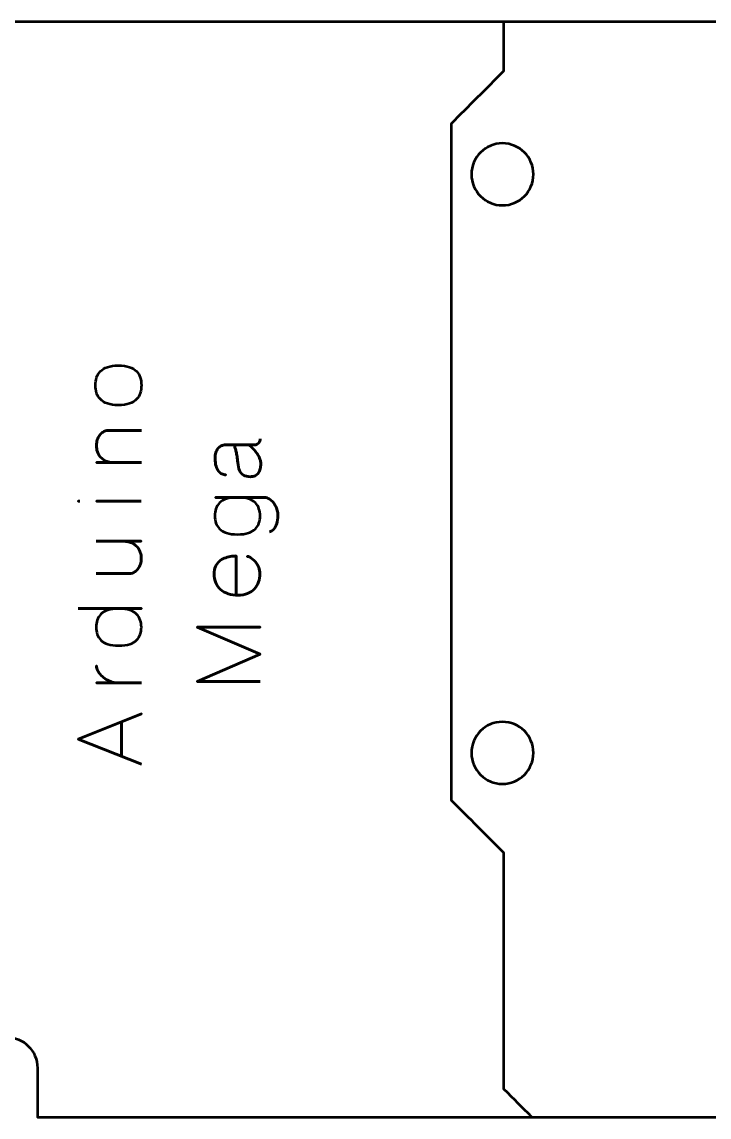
# Model space of a CAD drawing. Header units: centimetres. Extents: x -17.2 to -3.8, y -20.5 to -9.2.
# Drawn here: x -13.83 to -10.5, y -20.5 to -15.2 of the extents above; entities that cross this region are included whole.
import ezdxf

# ---------------------------------------------------------------- set-up
doc = ezdxf.new("R2010")
doc.units = ezdxf.units.CM
doc.header["$MEASUREMENT"] = 0
doc.layers.add('Layer 1', color=7, linetype='Continuous')

msp = doc.modelspace()

# ---------------------------------------------------------------- linework, layer by layer
at = {"layer": 'Layer 1', "lineweight": 53}
for points, knots in [([(-4.35005, -20.50003), (-4.35005, -20.50003), (-6.25, -20.50003), (-6.25, -20.50003), (-6.25, -20.50003), (-6.25, -20.50003), (-6.25, -20.26251), (-6.25, -20.26251), (-6.25, -20.26251), (-6.25, -20.17968), (-6.31717, -20.11251), (-6.4, -20.11251), (-6.4, -20.11251), (-6.48283, -20.11251), (-6.55, -20.17968), (-6.55, -20.26251), (-6.55, -20.26251), (-6.55, -20.26251), (-6.55, -20.50003), (-6.55, -20.50003), (-6.55, -20.50003), (-6.55, -20.50003), (-13.75, -20.50003), (-13.75, -20.50003), (-13.75, -20.50003), (-13.75, -20.50003), (-13.75, -20.26251), (-13.75, -20.26251), (-13.75, -20.26251), (-13.75, -20.17968), (-13.81717, -20.11251), (-13.9, -20.11251), (-13.9, -20.11251), (-13.98283, -20.11251), (-14.05, -20.17968), (-14.05, -20.26251), (-14.05, -20.26251), (-14.05, -20.26251), (-14.05, -20.50003), (-14.05, -20.50003), (-14.05, -20.50003), (-14.05, -20.50003), (-16.64995, -20.50003), (-16.64995, -20.50003), (-16.64995, -20.50003), (-16.92695, -20.50003), (-17.15005, -20.27694), (-17.15005, -19.99994), (-17.15005, -19.99994), (-17.15005, -19.99994), (-17.15005, -15.70008), (-17.15005, -15.70008), (-17.15005, -15.70008), (-17.15005, -15.42294), (-16.92695, -15.19998), (-16.64995, -15.19998), (-16.64995, -15.19998), (-16.64995, -15.19998), (-14.7385, -15.19998), (-14.7385, -15.19998), (-14.7385, -15.19998), (-14.7385, -15.19998), (-14.7385, -15.43301), (-14.7385, -15.43301), (-14.7385, -15.43301), (-14.7385, -15.51584), (-14.67133, -15.58301), (-14.5885, -15.58301), (-14.5885, -15.58301), (-14.50567, -15.58301), (-14.4385, -15.51584), (-14.4385, -15.43301), (-14.4385, -15.43301), (-14.4385, -15.43301), (-14.4385, -15.19998), (-14.4385, -15.19998), (-14.4385, -15.19998), (-14.4385, -15.19998), (-6.4385, -15.19998), (-6.4385, -15.19998), (-6.4385, -15.19998), (-6.4385, -15.19998), (-6.4385, -15.43301), (-6.4385, -15.43301), (-6.4385, -15.43301), (-6.4385, -15.51584), (-6.37133, -15.58301), (-6.2885, -15.58301), (-6.2885, -15.58301), (-6.20567, -15.58301), (-6.1385, -15.51584), (-6.1385, -15.43301), (-6.1385, -15.43301), (-6.1385, -15.43301), (-6.1385, -15.19998), (-6.1385, -15.19998), (-6.1385, -15.19998), (-6.1385, -15.19998), (-4.35005, -15.19998), (-4.35005, -15.19998), (-4.35005, -15.19998), (-4.07305, -15.19998), (-3.84995, -15.42294), (-3.84995, -15.70008), (-3.84995, -15.70008), (-3.84995, -15.70008), (-3.84995, -19.99994), (-3.84995, -19.99994), (-3.84995, -19.99994), (-3.84995, -20.27694), (-4.07305, -20.50003), (-4.35005, -20.50003)], [0, 0, 0, 0, 0.0357143, 0.0357143, 0.0357143, 0.0357143, 0.0714286, 0.0714286, 0.0714286, 0.0714286, 0.1071429, 0.1071429, 0.1071429, 0.1071429, 0.1428571, 0.1428571, 0.1428571, 0.1428571, 0.1785714, 0.1785714, 0.1785714, 0.1785714, 0.2142857, 0.2142857, 0.2142857, 0.2142857, 0.25, 0.25, 0.25, 0.25, 0.2857143, 0.2857143, 0.2857143, 0.2857143, 0.3214286, 0.3214286, 0.3214286, 0.3214286, 0.3571429, 0.3571429, 0.3571429, 0.3571429, 0.3928571, 0.3928571, 0.3928571, 0.3928571, 0.4285714, 0.4285714, 0.4285714, 0.4285714, 0.4642857, 0.4642857, 0.4642857, 0.4642857, 0.5, 0.5, 0.5, 0.5, 0.5357143, 0.5357143, 0.5357143, 0.5357143, 0.5714286, 0.5714286, 0.5714286, 0.5714286, 0.6071429, 0.6071429, 0.6071429, 0.6071429, 0.6428571, 0.6428571, 0.6428571, 0.6428571, 0.6785714, 0.6785714, 0.6785714, 0.6785714, 0.7142857, 0.7142857, 0.7142857, 0.7142857, 0.75, 0.75, 0.75, 0.75, 0.7857143, 0.7857143, 0.7857143, 0.7857143, 0.8214286, 0.8214286, 0.8214286, 0.8214286, 0.8571429, 0.8571429, 0.8571429, 0.8571429, 0.8928571, 0.8928571, 0.8928571, 0.8928571, 0.9285714, 0.9285714, 0.9285714, 0.9285714, 0.9642857, 0.9642857, 0.9642857, 0.9642857, 1, 1, 1, 1]), ([(-11.65, -15.93751), (-11.65, -15.85468), (-11.58283, -15.78751), (-11.5, -15.78751), (-11.5, -15.78751), (-11.41717, -15.78751), (-11.35, -15.85468), (-11.35, -15.93751), (-11.35, -15.93751), (-11.35, -16.02034), (-11.41717, -16.08751), (-11.5, -16.08751), (-11.5, -16.08751), (-11.58283, -16.08751), (-11.65, -16.02034), (-11.65, -15.93751)], [0, 0, 0, 0, 0.25, 0.25, 0.25, 0.25, 0.5, 0.5, 0.5, 0.5, 0.75, 0.75, 0.75, 0.75, 1, 1, 1, 1]), ([(-11.65, -18.73751), (-11.65, -18.65468), (-11.58283, -18.58751), (-11.5, -18.58751), (-11.5, -18.58751), (-11.41717, -18.58751), (-11.35, -18.65468), (-11.35, -18.73751), (-11.35, -18.73751), (-11.35, -18.82034), (-11.41717, -18.88751), (-11.5, -18.88751), (-11.5, -18.88751), (-11.58283, -18.88751), (-11.65, -18.82034), (-11.65, -18.73751)], [0, 0, 0, 0, 0.25, 0.25, 0.25, 0.25, 0.5, 0.5, 0.5, 0.5, 0.75, 0.75, 0.75, 0.75, 1, 1, 1, 1])]:
    msp.add_open_spline(points, degree=3, knots=knots, dxfattribs=at)
at = {"layer": 'Layer 1', "color": 5, "lineweight": 53}
for points, knots in [([(-11.35708, -20.50003), (-11.40788, -20.44923), (-11.4417, -20.41541), (-11.4925, -20.36461), (-11.4925, -20.36461), (-11.4925, -19.98361), (-11.4925, -19.60261), (-11.4925, -19.22161), (-11.4925, -19.22161), (-11.57632, -19.13779), (-11.66014, -19.05397), (-11.7465, -18.96761), (-11.7465, -18.96761), (-11.7465, -17.87541), (-11.7465, -16.78321), (-11.7465, -15.69101), (-11.7465, -15.69101), (-11.66268, -15.60719), (-11.57886, -15.52337), (-11.4925, -15.43701), (-11.4925, -15.43701), (-11.4925, -15.35319), (-11.4925, -15.28634), (-11.4925, -15.19998)], [0, 0, 0, 0, 0.1666667, 0.1666667, 0.1666667, 0.1666667, 0.3333333, 0.3333333, 0.3333333, 0.3333333, 0.5, 0.5, 0.5, 0.5, 0.6666667, 0.6666667, 0.6666667, 0.6666667, 0.8333333, 0.8333333, 0.8333333, 0.8333333, 1, 1, 1, 1]), ([(-13.24714, -16.95869), (-13.24707, -16.94536), (-13.24876, -16.93294), (-13.25236, -16.92137), (-13.25236, -16.92137), (-13.25596, -16.9098), (-13.26196, -16.89957), (-13.27035, -16.89082), (-13.27035, -16.89082), (-13.27875, -16.882), (-13.29011, -16.87516), (-13.3045, -16.87015), (-13.3045, -16.87015), (-13.31882, -16.86521), (-13.33667, -16.86267), (-13.35805, -16.8626), (-13.35805, -16.8626), (-13.37936, -16.86267), (-13.39714, -16.86521), (-13.41139, -16.87015), (-13.41139, -16.87015), (-13.42564, -16.87516), (-13.437, -16.882), (-13.44533, -16.89082), (-13.44533, -16.89082), (-13.45373, -16.89957), (-13.45972, -16.9098), (-13.46332, -16.92137), (-13.46332, -16.92137), (-13.46692, -16.93294), (-13.46861, -16.94536), (-13.46854, -16.95869), (-13.46854, -16.95869), (-13.46861, -16.97189), (-13.46692, -16.98431), (-13.46332, -16.99588), (-13.46332, -16.99588), (-13.45972, -17.00745), (-13.45373, -17.01761), (-13.44533, -17.02643), (-13.44533, -17.02643), (-13.437, -17.03525), (-13.42564, -17.04216), (-13.41139, -17.04717), (-13.41139, -17.04717), (-13.39714, -17.05218), (-13.37936, -17.05472), (-13.35805, -17.05479), (-13.35805, -17.05479), (-13.33667, -17.05472), (-13.31882, -17.05218), (-13.3045, -17.04717), (-13.3045, -17.04717), (-13.29011, -17.04216), (-13.27875, -17.03525), (-13.27035, -17.02643), (-13.27035, -17.02643), (-13.26196, -17.01761), (-13.25596, -17.00745), (-13.25236, -16.99588), (-13.25236, -16.99588), (-13.24876, -16.98431), (-13.24707, -16.97189), (-13.24714, -16.95869)], [0, 0, 0, 0, 0.0625, 0.0625, 0.0625, 0.0625, 0.125, 0.125, 0.125, 0.125, 0.1875, 0.1875, 0.1875, 0.1875, 0.25, 0.25, 0.25, 0.25, 0.3125, 0.3125, 0.3125, 0.3125, 0.375, 0.375, 0.375, 0.375, 0.4375, 0.4375, 0.4375, 0.4375, 0.5, 0.5, 0.5, 0.5, 0.5625, 0.5625, 0.5625, 0.5625, 0.625, 0.625, 0.625, 0.625, 0.6875, 0.6875, 0.6875, 0.6875, 0.75, 0.75, 0.75, 0.75, 0.8125, 0.8125, 0.8125, 0.8125, 0.875, 0.875, 0.875, 0.875, 0.9375, 0.9375, 0.9375, 0.9375, 1, 1, 1, 1]), ([(-13.24714, -16.95869), (-13.24707, -16.94536), (-13.24876, -16.93294), (-13.25236, -16.92137), (-13.25236, -16.92137), (-13.25596, -16.9098), (-13.26196, -16.89957), (-13.27035, -16.89082), (-13.27035, -16.89082), (-13.27875, -16.882), (-13.29011, -16.87516), (-13.3045, -16.87015), (-13.3045, -16.87015), (-13.31882, -16.86521), (-13.33667, -16.86267), (-13.35805, -16.8626), (-13.35805, -16.8626), (-13.37936, -16.86267), (-13.39714, -16.86521), (-13.41139, -16.87015), (-13.41139, -16.87015), (-13.42564, -16.87516), (-13.437, -16.882), (-13.44533, -16.89082), (-13.44533, -16.89082), (-13.45373, -16.89957), (-13.45972, -16.9098), (-13.46332, -16.92137), (-13.46332, -16.92137), (-13.46692, -16.93294), (-13.46861, -16.94536), (-13.46854, -16.95869), (-13.46854, -16.95869), (-13.46861, -16.97189), (-13.46692, -16.98431), (-13.46332, -16.99588), (-13.46332, -16.99588), (-13.45972, -17.00745), (-13.45373, -17.01761), (-13.44533, -17.02643), (-13.44533, -17.02643), (-13.437, -17.03525), (-13.42564, -17.04216), (-13.41139, -17.04717), (-13.41139, -17.04717), (-13.39714, -17.05218), (-13.37936, -17.05472), (-13.35805, -17.05479), (-13.35805, -17.05479), (-13.33667, -17.05472), (-13.31882, -17.05218), (-13.3045, -17.04717), (-13.3045, -17.04717), (-13.29011, -17.04216), (-13.27875, -17.03525), (-13.27035, -17.02643), (-13.27035, -17.02643), (-13.26196, -17.01761), (-13.25596, -17.00745), (-13.25236, -16.99588), (-13.25236, -16.99588), (-13.24876, -16.98431), (-13.24707, -16.97189), (-13.24714, -16.95869)], [0, 0, 0, 0, 0.0625, 0.0625, 0.0625, 0.0625, 0.125, 0.125, 0.125, 0.125, 0.1875, 0.1875, 0.1875, 0.1875, 0.25, 0.25, 0.25, 0.25, 0.3125, 0.3125, 0.3125, 0.3125, 0.375, 0.375, 0.375, 0.375, 0.4375, 0.4375, 0.4375, 0.4375, 0.5, 0.5, 0.5, 0.5, 0.5625, 0.5625, 0.5625, 0.5625, 0.625, 0.625, 0.625, 0.625, 0.6875, 0.6875, 0.6875, 0.6875, 0.75, 0.75, 0.75, 0.75, 0.8125, 0.8125, 0.8125, 0.8125, 0.875, 0.875, 0.875, 0.875, 0.9375, 0.9375, 0.9375, 0.9375, 1, 1, 1, 1]), ([(-13.24714, -17.17714), (-13.24721, -17.17714), (-13.24926, -17.17714), (-13.25328, -17.17714), (-13.25328, -17.17714), (-13.25723, -17.17714), (-13.26266, -17.17714), (-13.26951, -17.17714), (-13.26951, -17.17714), (-13.27642, -17.17714), (-13.28418, -17.17714), (-13.29293, -17.17714), (-13.29293, -17.17714), (-13.30161, -17.17714), (-13.31071, -17.17714), (-13.32023, -17.17714), (-13.32023, -17.17714), (-13.32983, -17.17714), (-13.33921, -17.17714), (-13.34853, -17.17714), (-13.34853, -17.17714), (-13.35784, -17.17714), (-13.36659, -17.17714), (-13.37463, -17.17714), (-13.37463, -17.17714), (-13.38275, -17.17714), (-13.38966, -17.17714), (-13.39552, -17.17714), (-13.39552, -17.17714), (-13.4013, -17.17714), (-13.40547, -17.17714), (-13.40801, -17.17714), (-13.40801, -17.17714), (-13.41196, -17.17714), (-13.4164, -17.17791), (-13.42127, -17.1796), (-13.42127, -17.1796), (-13.42621, -17.18123), (-13.43115, -17.18384), (-13.43609, -17.18744), (-13.43609, -17.18744), (-13.4411, -17.19103), (-13.44568, -17.19562), (-13.44992, -17.20134), (-13.44992, -17.20134), (-13.45415, -17.20712), (-13.45754, -17.21404), (-13.46015, -17.22208), (-13.46015, -17.22208), (-13.46276, -17.23019), (-13.46417, -17.23965), (-13.46431, -17.25037), (-13.46431, -17.25037), (-13.46431, -17.26124), (-13.46283, -17.27104), (-13.45986, -17.27979), (-13.45986, -17.27979), (-13.45683, -17.28854), (-13.45267, -17.29623), (-13.44738, -17.30286), (-13.44738, -17.30286), (-13.44208, -17.3095), (-13.43602, -17.315), (-13.4291, -17.31944), (-13.4291, -17.31944), (-13.42226, -17.32396), (-13.41499, -17.32728), (-13.40723, -17.32953), (-13.40723, -17.32953), (-13.39954, -17.33179), (-13.39171, -17.33292), (-13.38388, -17.33292), (-13.38388, -17.33292), (-13.39171, -17.33292), (-13.39954, -17.33179), (-13.40723, -17.32953), (-13.40723, -17.32953), (-13.41499, -17.32728), (-13.42226, -17.32396), (-13.4291, -17.31944), (-13.4291, -17.31944), (-13.43602, -17.315), (-13.44208, -17.3095), (-13.44738, -17.30286), (-13.44738, -17.30286), (-13.45267, -17.29623), (-13.45683, -17.28854), (-13.45986, -17.27979), (-13.45986, -17.27979), (-13.46283, -17.27104), (-13.46431, -17.26124), (-13.46431, -17.25037), (-13.46431, -17.25037), (-13.46417, -17.23965), (-13.46276, -17.23019), (-13.46015, -17.22208), (-13.46015, -17.22208), (-13.45754, -17.21404), (-13.45415, -17.20712), (-13.44992, -17.20134), (-13.44992, -17.20134), (-13.44568, -17.19562), (-13.4411, -17.19103), (-13.43609, -17.18744), (-13.43609, -17.18744), (-13.43115, -17.18384), (-13.42621, -17.18123), (-13.42127, -17.1796), (-13.42127, -17.1796), (-13.4164, -17.17791), (-13.41196, -17.17714), (-13.40801, -17.17714), (-13.40801, -17.17714), (-13.40547, -17.17714), (-13.4013, -17.17714), (-13.39552, -17.17714), (-13.39552, -17.17714), (-13.38966, -17.17714), (-13.38275, -17.17714), (-13.37463, -17.17714), (-13.37463, -17.17714), (-13.36659, -17.17714), (-13.35784, -17.17714), (-13.34853, -17.17714), (-13.34853, -17.17714), (-13.33921, -17.17714), (-13.32983, -17.17714), (-13.32023, -17.17714), (-13.32023, -17.17714), (-13.31071, -17.17714), (-13.30161, -17.17714), (-13.29293, -17.17714), (-13.29293, -17.17714), (-13.28418, -17.17714), (-13.27642, -17.17714), (-13.26951, -17.17714), (-13.26951, -17.17714), (-13.26266, -17.17714), (-13.25723, -17.17714), (-13.25328, -17.17714), (-13.25328, -17.17714), (-13.24926, -17.17714), (-13.24721, -17.17714), (-13.24714, -17.17714)], [0, 0, 0, 0, 0.0277778, 0.0277778, 0.0277778, 0.0277778, 0.0555556, 0.0555556, 0.0555556, 0.0555556, 0.0833333, 0.0833333, 0.0833333, 0.0833333, 0.1111111, 0.1111111, 0.1111111, 0.1111111, 0.1388889, 0.1388889, 0.1388889, 0.1388889, 0.1666667, 0.1666667, 0.1666667, 0.1666667, 0.1944444, 0.1944444, 0.1944444, 0.1944444, 0.2222222, 0.2222222, 0.2222222, 0.2222222, 0.25, 0.25, 0.25, 0.25, 0.2777778, 0.2777778, 0.2777778, 0.2777778, 0.3055556, 0.3055556, 0.3055556, 0.3055556, 0.3333333, 0.3333333, 0.3333333, 0.3333333, 0.3611111, 0.3611111, 0.3611111, 0.3611111, 0.3888889, 0.3888889, 0.3888889, 0.3888889, 0.4166667, 0.4166667, 0.4166667, 0.4166667, 0.4444444, 0.4444444, 0.4444444, 0.4444444, 0.4722222, 0.4722222, 0.4722222, 0.4722222, 0.5, 0.5, 0.5, 0.5, 0.5277778, 0.5277778, 0.5277778, 0.5277778, 0.5555556, 0.5555556, 0.5555556, 0.5555556, 0.5833333, 0.5833333, 0.5833333, 0.5833333, 0.6111111, 0.6111111, 0.6111111, 0.6111111, 0.6388889, 0.6388889, 0.6388889, 0.6388889, 0.6666667, 0.6666667, 0.6666667, 0.6666667, 0.6944444, 0.6944444, 0.6944444, 0.6944444, 0.7222222, 0.7222222, 0.7222222, 0.7222222, 0.75, 0.75, 0.75, 0.75, 0.7777778, 0.7777778, 0.7777778, 0.7777778, 0.8055556, 0.8055556, 0.8055556, 0.8055556, 0.8333333, 0.8333333, 0.8333333, 0.8333333, 0.8611111, 0.8611111, 0.8611111, 0.8611111, 0.8888889, 0.8888889, 0.8888889, 0.8888889, 0.9166667, 0.9166667, 0.9166667, 0.9166667, 0.9444444, 0.9444444, 0.9444444, 0.9444444, 0.9722222, 0.9722222, 0.9722222, 0.9722222, 1, 1, 1, 1]), ([(-12.67183, -17.21693), (-12.67183, -17.217), (-12.67197, -17.21806), (-12.67225, -17.22004), (-12.67225, -17.22004), (-12.67254, -17.22208), (-12.67324, -17.22455), (-12.67423, -17.22752), (-12.67423, -17.22752), (-12.67522, -17.23048), (-12.6767, -17.23344), (-12.67867, -17.2364), (-12.67867, -17.2364), (-12.68072, -17.23937), (-12.6834, -17.24184), (-12.68672, -17.24388), (-12.68672, -17.24388), (-12.6901, -17.24586), (-12.69427, -17.24692), (-12.69935, -17.24699), (-12.69935, -17.24699), (-12.69935, -17.24699), (-12.83862, -17.24699), (-12.83862, -17.24699), (-12.83862, -17.24699), (-12.84222, -17.24692), (-12.84631, -17.24741), (-12.85083, -17.2484), (-12.85083, -17.2484), (-12.85534, -17.24932), (-12.85986, -17.25115), (-12.86452, -17.25376), (-12.86452, -17.25376), (-12.8691, -17.25637), (-12.87334, -17.26018), (-12.87722, -17.26512), (-12.87722, -17.26512), (-12.8811, -17.26999), (-12.8842, -17.27641), (-12.8866, -17.28424), (-12.8866, -17.28424), (-12.889, -17.29207), (-12.8902, -17.30167), (-12.89027, -17.31303), (-12.89027, -17.31303), (-12.8902, -17.32728), (-12.88872, -17.33942), (-12.88582, -17.34936), (-12.88582, -17.34936), (-12.88293, -17.35938), (-12.87898, -17.36743), (-12.87404, -17.37363), (-12.87404, -17.37363), (-12.86903, -17.37977), (-12.86346, -17.38429), (-12.85725, -17.38711), (-12.85725, -17.38711), (-12.85097, -17.39), (-12.84448, -17.39141), (-12.83778, -17.39134), (-12.83778, -17.39134), (-12.84448, -17.39141), (-12.85097, -17.39), (-12.85725, -17.38711), (-12.85725, -17.38711), (-12.86346, -17.38429), (-12.86903, -17.37977), (-12.87404, -17.37363), (-12.87404, -17.37363), (-12.87898, -17.36743), (-12.88293, -17.35938), (-12.88582, -17.34936), (-12.88582, -17.34936), (-12.88872, -17.33942), (-12.8902, -17.32728), (-12.89027, -17.31303), (-12.89027, -17.31303), (-12.8902, -17.30167), (-12.889, -17.29207), (-12.8866, -17.28424), (-12.8866, -17.28424), (-12.8842, -17.27641), (-12.8811, -17.26999), (-12.87722, -17.26512), (-12.87722, -17.26512), (-12.87334, -17.26018), (-12.8691, -17.25637), (-12.86452, -17.25376), (-12.86452, -17.25376), (-12.85986, -17.25115), (-12.85534, -17.24932), (-12.85083, -17.2484), (-12.85083, -17.2484), (-12.84631, -17.24741), (-12.84222, -17.24692), (-12.83862, -17.24699), (-12.83862, -17.24699), (-12.83862, -17.24699), (-12.69935, -17.24699), (-12.69935, -17.24699), (-12.69935, -17.24699), (-12.69427, -17.24692), (-12.6901, -17.24586), (-12.68672, -17.24388), (-12.68672, -17.24388), (-12.6834, -17.24184), (-12.68072, -17.23937), (-12.67867, -17.2364), (-12.67867, -17.2364), (-12.6767, -17.23344), (-12.67522, -17.23048), (-12.67423, -17.22752), (-12.67423, -17.22752), (-12.67324, -17.22455), (-12.67254, -17.22208), (-12.67225, -17.22004), (-12.67225, -17.22004), (-12.67197, -17.21806), (-12.67183, -17.217), (-12.67183, -17.21693)], [0, 0, 0, 0, 0.0333333, 0.0333333, 0.0333333, 0.0333333, 0.0666667, 0.0666667, 0.0666667, 0.0666667, 0.1, 0.1, 0.1, 0.1, 0.1333333, 0.1333333, 0.1333333, 0.1333333, 0.1666667, 0.1666667, 0.1666667, 0.1666667, 0.2, 0.2, 0.2, 0.2, 0.2333333, 0.2333333, 0.2333333, 0.2333333, 0.2666667, 0.2666667, 0.2666667, 0.2666667, 0.3, 0.3, 0.3, 0.3, 0.3333333, 0.3333333, 0.3333333, 0.3333333, 0.3666667, 0.3666667, 0.3666667, 0.3666667, 0.4, 0.4, 0.4, 0.4, 0.4333333, 0.4333333, 0.4333333, 0.4333333, 0.4666667, 0.4666667, 0.4666667, 0.4666667, 0.5, 0.5, 0.5, 0.5, 0.5333333, 0.5333333, 0.5333333, 0.5333333, 0.5666667, 0.5666667, 0.5666667, 0.5666667, 0.6, 0.6, 0.6, 0.6, 0.6333333, 0.6333333, 0.6333333, 0.6333333, 0.6666667, 0.6666667, 0.6666667, 0.6666667, 0.7, 0.7, 0.7, 0.7, 0.7333333, 0.7333333, 0.7333333, 0.7333333, 0.7666667, 0.7666667, 0.7666667, 0.7666667, 0.8, 0.8, 0.8, 0.8, 0.8333333, 0.8333333, 0.8333333, 0.8333333, 0.8666667, 0.8666667, 0.8666667, 0.8666667, 0.9, 0.9, 0.9, 0.9, 0.9333333, 0.9333333, 0.9333333, 0.9333333, 0.9666667, 0.9666667, 0.9666667, 0.9666667, 1, 1, 1, 1]), ([(-12.72729, -17.24699), (-12.72355, -17.2496), (-12.71917, -17.25327), (-12.71416, -17.25799), (-12.71416, -17.25799), (-12.70908, -17.26272), (-12.70393, -17.26823), (-12.69864, -17.2745), (-12.69864, -17.2745), (-12.69335, -17.28078), (-12.68841, -17.28749), (-12.68389, -17.29461), (-12.68389, -17.29461), (-12.67938, -17.30174), (-12.67578, -17.30901), (-12.6731, -17.31641), (-12.6731, -17.31641), (-12.67042, -17.32382), (-12.66915, -17.33102), (-12.66929, -17.338), (-12.66929, -17.338), (-12.66957, -17.34682), (-12.67056, -17.35508), (-12.67232, -17.3627), (-12.67232, -17.3627), (-12.67416, -17.37032), (-12.67691, -17.37695), (-12.68079, -17.38274), (-12.68079, -17.38274), (-12.6846, -17.38845), (-12.68975, -17.39297), (-12.69624, -17.39614), (-12.69624, -17.39614), (-12.70273, -17.39939), (-12.71085, -17.40101), (-12.72051, -17.40108), (-12.72051, -17.40108), (-12.73357, -17.40108), (-12.74429, -17.39847), (-12.75269, -17.39325), (-12.75269, -17.39325), (-12.76101, -17.3881), (-12.76743, -17.38041), (-12.77188, -17.37025), (-12.77188, -17.37025), (-12.77639, -17.36002), (-12.77929, -17.34746), (-12.78063, -17.3325), (-12.78063, -17.3325), (-12.78168, -17.32142), (-12.78288, -17.31176), (-12.78422, -17.30336), (-12.78422, -17.30336), (-12.78556, -17.29497), (-12.78698, -17.28756), (-12.78846, -17.281), (-12.78846, -17.281), (-12.78994, -17.2745), (-12.79149, -17.26851), (-12.79297, -17.263), (-12.79297, -17.263), (-12.79453, -17.25757), (-12.79608, -17.25221), (-12.79756, -17.24699), (-12.79756, -17.24699), (-12.79608, -17.25221), (-12.79453, -17.25757), (-12.79297, -17.263), (-12.79297, -17.263), (-12.79149, -17.26851), (-12.78994, -17.2745), (-12.78846, -17.281), (-12.78846, -17.281), (-12.78698, -17.28756), (-12.78556, -17.29497), (-12.78422, -17.30336), (-12.78422, -17.30336), (-12.78288, -17.31176), (-12.78168, -17.32142), (-12.78063, -17.3325), (-12.78063, -17.3325), (-12.77929, -17.34746), (-12.77639, -17.36002), (-12.77188, -17.37025), (-12.77188, -17.37025), (-12.76743, -17.38041), (-12.76101, -17.3881), (-12.75269, -17.39325), (-12.75269, -17.39325), (-12.74429, -17.39847), (-12.73357, -17.40108), (-12.72051, -17.40108), (-12.72051, -17.40108), (-12.71085, -17.40101), (-12.70273, -17.39939), (-12.69624, -17.39614), (-12.69624, -17.39614), (-12.68975, -17.39297), (-12.6846, -17.38845), (-12.68079, -17.38274), (-12.68079, -17.38274), (-12.67691, -17.37695), (-12.67416, -17.37032), (-12.67232, -17.3627), (-12.67232, -17.3627), (-12.67056, -17.35508), (-12.66957, -17.34682), (-12.66929, -17.338), (-12.66929, -17.338), (-12.66915, -17.33102), (-12.67042, -17.32382), (-12.6731, -17.31641), (-12.6731, -17.31641), (-12.67578, -17.30901), (-12.67938, -17.30174), (-12.68389, -17.29461), (-12.68389, -17.29461), (-12.68841, -17.28749), (-12.69335, -17.28078), (-12.69864, -17.2745), (-12.69864, -17.2745), (-12.70393, -17.26823), (-12.70908, -17.26272), (-12.71416, -17.25799), (-12.71416, -17.25799), (-12.71917, -17.25327), (-12.72355, -17.2496), (-12.72729, -17.24699)], [0, 0, 0, 0, 0.03125, 0.03125, 0.03125, 0.03125, 0.0625, 0.0625, 0.0625, 0.0625, 0.09375, 0.09375, 0.09375, 0.09375, 0.125, 0.125, 0.125, 0.125, 0.15625, 0.15625, 0.15625, 0.15625, 0.1875, 0.1875, 0.1875, 0.1875, 0.21875, 0.21875, 0.21875, 0.21875, 0.25, 0.25, 0.25, 0.25, 0.28125, 0.28125, 0.28125, 0.28125, 0.3125, 0.3125, 0.3125, 0.3125, 0.34375, 0.34375, 0.34375, 0.34375, 0.375, 0.375, 0.375, 0.375, 0.40625, 0.40625, 0.40625, 0.40625, 0.4375, 0.4375, 0.4375, 0.4375, 0.46875, 0.46875, 0.46875, 0.46875, 0.5, 0.5, 0.5, 0.5, 0.53125, 0.53125, 0.53125, 0.53125, 0.5625, 0.5625, 0.5625, 0.5625, 0.59375, 0.59375, 0.59375, 0.59375, 0.625, 0.625, 0.625, 0.625, 0.65625, 0.65625, 0.65625, 0.65625, 0.6875, 0.6875, 0.6875, 0.6875, 0.71875, 0.71875, 0.71875, 0.71875, 0.75, 0.75, 0.75, 0.75, 0.78125, 0.78125, 0.78125, 0.78125, 0.8125, 0.8125, 0.8125, 0.8125, 0.84375, 0.84375, 0.84375, 0.84375, 0.875, 0.875, 0.875, 0.875, 0.90625, 0.90625, 0.90625, 0.90625, 0.9375, 0.9375, 0.9375, 0.9375, 0.96875, 0.96875, 0.96875, 0.96875, 1, 1, 1, 1]), ([(-13.24714, -17.33292), (-13.24714, -17.33292), (-13.46431, -17.33292), (-13.46431, -17.33292), (-13.46431, -17.33292), (-13.46431, -17.33292), (-13.24714, -17.33292), (-13.24714, -17.33292)], [0, 0, 0, 0, 0.5, 0.5, 0.5, 0.5, 1, 1, 1, 1]), ([(-13.54516, -17.51961), (-13.54516, -17.51961), (-13.55278, -17.51961), (-13.55278, -17.51961), (-13.55278, -17.51961), (-13.55278, -17.51961), (-13.54516, -17.51961), (-13.54516, -17.51961)], [0, 0, 0, 0, 0.5, 0.5, 0.5, 0.5, 1, 1, 1, 1]), ([(-13.24756, -17.51961), (-13.24756, -17.51961), (-13.46473, -17.51961), (-13.46473, -17.51961), (-13.46473, -17.51961), (-13.46466, -17.51961), (-13.46212, -17.51961), (-13.45725, -17.51961), (-13.45725, -17.51961), (-13.45238, -17.51961), (-13.44568, -17.51961), (-13.43722, -17.51961), (-13.43722, -17.51961), (-13.42875, -17.51961), (-13.41908, -17.51961), (-13.40822, -17.51961), (-13.40822, -17.51961), (-13.39735, -17.51961), (-13.38592, -17.51961), (-13.37386, -17.51961), (-13.37386, -17.51961), (-13.36186, -17.51961), (-13.3498, -17.51961), (-13.3378, -17.51961), (-13.3378, -17.51961), (-13.32574, -17.51961), (-13.31431, -17.51961), (-13.30351, -17.51961), (-13.30351, -17.51961), (-13.29265, -17.51961), (-13.28305, -17.51961), (-13.27466, -17.51961), (-13.27466, -17.51961), (-13.26619, -17.51961), (-13.25963, -17.51961), (-13.25476, -17.51961), (-13.25476, -17.51961), (-13.24996, -17.51961), (-13.24756, -17.51961), (-13.24756, -17.51961)], [0, 0, 0, 0, 0.1, 0.1, 0.1, 0.1, 0.2, 0.2, 0.2, 0.2, 0.3, 0.3, 0.3, 0.3, 0.4, 0.4, 0.4, 0.4, 0.5, 0.5, 0.5, 0.5, 0.6, 0.6, 0.6, 0.6, 0.7, 0.7, 0.7, 0.7, 0.8, 0.8, 0.8, 0.8, 0.9, 0.9, 0.9, 0.9, 1, 1, 1, 1]), ([(-12.89111, -17.59073), (-12.89119, -17.57838), (-12.88949, -17.56681), (-12.88596, -17.55601), (-12.88596, -17.55601), (-12.88244, -17.54522), (-12.87651, -17.53569), (-12.86826, -17.52744), (-12.86826, -17.52744), (-12.86, -17.51918), (-12.84878, -17.51276), (-12.83467, -17.50811), (-12.83467, -17.50811), (-12.82056, -17.50345), (-12.80299, -17.50105), (-12.7819, -17.50098), (-12.7819, -17.50098), (-12.7608, -17.50105), (-12.74323, -17.50345), (-12.72912, -17.50811), (-12.72912, -17.50811), (-12.71501, -17.51276), (-12.70379, -17.51918), (-12.69554, -17.52744), (-12.69554, -17.52744), (-12.68728, -17.53569), (-12.68135, -17.54522), (-12.67783, -17.55601), (-12.67783, -17.55601), (-12.6743, -17.56681), (-12.67261, -17.57838), (-12.67268, -17.59073), (-12.67268, -17.59073), (-12.67261, -17.60307), (-12.6743, -17.61465), (-12.67783, -17.62537), (-12.67783, -17.62537), (-12.68135, -17.63617), (-12.68728, -17.64562), (-12.69554, -17.6538), (-12.69554, -17.6538), (-12.70379, -17.66199), (-12.71501, -17.66841), (-12.72912, -17.67299), (-12.72912, -17.67299), (-12.74323, -17.67765), (-12.7608, -17.67998), (-12.7819, -17.68005), (-12.7819, -17.68005), (-12.80299, -17.67998), (-12.82056, -17.67765), (-12.83467, -17.67299), (-12.83467, -17.67299), (-12.84878, -17.66841), (-12.86, -17.66199), (-12.86826, -17.6538), (-12.86826, -17.6538), (-12.87651, -17.64562), (-12.88244, -17.63617), (-12.88596, -17.62537), (-12.88596, -17.62537), (-12.88949, -17.61465), (-12.89119, -17.60307), (-12.89111, -17.59073)], [0, 0, 0, 0, 0.0625, 0.0625, 0.0625, 0.0625, 0.125, 0.125, 0.125, 0.125, 0.1875, 0.1875, 0.1875, 0.1875, 0.25, 0.25, 0.25, 0.25, 0.3125, 0.3125, 0.3125, 0.3125, 0.375, 0.375, 0.375, 0.375, 0.4375, 0.4375, 0.4375, 0.4375, 0.5, 0.5, 0.5, 0.5, 0.5625, 0.5625, 0.5625, 0.5625, 0.625, 0.625, 0.625, 0.625, 0.6875, 0.6875, 0.6875, 0.6875, 0.75, 0.75, 0.75, 0.75, 0.8125, 0.8125, 0.8125, 0.8125, 0.875, 0.875, 0.875, 0.875, 0.9375, 0.9375, 0.9375, 0.9375, 1, 1, 1, 1]), ([(-12.89111, -17.59073), (-12.89119, -17.57838), (-12.88949, -17.56681), (-12.88596, -17.55601), (-12.88596, -17.55601), (-12.88244, -17.54522), (-12.87651, -17.53569), (-12.86826, -17.52744), (-12.86826, -17.52744), (-12.86, -17.51918), (-12.84878, -17.51276), (-12.83467, -17.50811), (-12.83467, -17.50811), (-12.82056, -17.50345), (-12.80299, -17.50105), (-12.7819, -17.50098), (-12.7819, -17.50098), (-12.7608, -17.50105), (-12.74323, -17.50345), (-12.72912, -17.50811), (-12.72912, -17.50811), (-12.71501, -17.51276), (-12.70379, -17.51918), (-12.69554, -17.52744), (-12.69554, -17.52744), (-12.68728, -17.53569), (-12.68135, -17.54522), (-12.67783, -17.55601), (-12.67783, -17.55601), (-12.6743, -17.56681), (-12.67261, -17.57838), (-12.67268, -17.59073), (-12.67268, -17.59073), (-12.67261, -17.60307), (-12.6743, -17.61465), (-12.67783, -17.62537), (-12.67783, -17.62537), (-12.68135, -17.63617), (-12.68728, -17.64562), (-12.69554, -17.6538), (-12.69554, -17.6538), (-12.70379, -17.66199), (-12.71501, -17.66841), (-12.72912, -17.67299), (-12.72912, -17.67299), (-12.74323, -17.67765), (-12.7608, -17.67998), (-12.7819, -17.68005), (-12.7819, -17.68005), (-12.80299, -17.67998), (-12.82056, -17.67765), (-12.83467, -17.67299), (-12.83467, -17.67299), (-12.84878, -17.66841), (-12.86, -17.66199), (-12.86826, -17.6538), (-12.86826, -17.6538), (-12.87651, -17.64562), (-12.88244, -17.63617), (-12.88596, -17.62537), (-12.88596, -17.62537), (-12.88949, -17.61465), (-12.89119, -17.60307), (-12.89111, -17.59073)], [0, 0, 0, 0, 0.0625, 0.0625, 0.0625, 0.0625, 0.125, 0.125, 0.125, 0.125, 0.1875, 0.1875, 0.1875, 0.1875, 0.25, 0.25, 0.25, 0.25, 0.3125, 0.3125, 0.3125, 0.3125, 0.375, 0.375, 0.375, 0.375, 0.4375, 0.4375, 0.4375, 0.4375, 0.5, 0.5, 0.5, 0.5, 0.5625, 0.5625, 0.5625, 0.5625, 0.625, 0.625, 0.625, 0.625, 0.6875, 0.6875, 0.6875, 0.6875, 0.75, 0.75, 0.75, 0.75, 0.8125, 0.8125, 0.8125, 0.8125, 0.875, 0.875, 0.875, 0.875, 0.9375, 0.9375, 0.9375, 0.9375, 1, 1, 1, 1]), ([(-12.6278, -17.66735), (-12.61934, -17.66573), (-12.61207, -17.66142), (-12.60614, -17.65451), (-12.60614, -17.65451), (-12.60015, -17.6476), (-12.59549, -17.63856), (-12.59217, -17.62742), (-12.59217, -17.62742), (-12.58886, -17.61634), (-12.58688, -17.60364), (-12.58632, -17.58946), (-12.58632, -17.58946), (-12.58611, -17.58078), (-12.58709, -17.57217), (-12.58928, -17.56371), (-12.58928, -17.56371), (-12.59154, -17.55517), (-12.59478, -17.5472), (-12.59902, -17.53965), (-12.59902, -17.53965), (-12.60325, -17.53217), (-12.60833, -17.52546), (-12.61419, -17.51968), (-12.61419, -17.51968), (-12.62011, -17.51389), (-12.62653, -17.50938), (-12.63366, -17.50606), (-12.63366, -17.50606), (-12.64079, -17.50275), (-12.64826, -17.50105), (-12.65617, -17.50098), (-12.65617, -17.50098), (-12.66125, -17.50098), (-12.66837, -17.50098), (-12.67754, -17.50098), (-12.67754, -17.50098), (-12.68672, -17.50098), (-12.69723, -17.50098), (-12.70915, -17.50098), (-12.70915, -17.50098), (-12.72101, -17.50098), (-12.73364, -17.50098), (-12.7469, -17.50098), (-12.7469, -17.50098), (-12.76024, -17.50098), (-12.7735, -17.50098), (-12.78683, -17.50098), (-12.78683, -17.50098), (-12.80024, -17.50098), (-12.81294, -17.50098), (-12.82493, -17.50098), (-12.82493, -17.50098), (-12.837, -17.50098), (-12.84772, -17.50098), (-12.85711, -17.50098), (-12.85711, -17.50098), (-12.86656, -17.50098), (-12.87397, -17.50098), (-12.8794, -17.50098), (-12.8794, -17.50098), (-12.88484, -17.50098), (-12.88759, -17.50098), (-12.88773, -17.50098), (-12.88773, -17.50098), (-12.88759, -17.50098), (-12.88484, -17.50098), (-12.8794, -17.50098), (-12.8794, -17.50098), (-12.87397, -17.50098), (-12.86656, -17.50098), (-12.85711, -17.50098), (-12.85711, -17.50098), (-12.84772, -17.50098), (-12.837, -17.50098), (-12.82493, -17.50098), (-12.82493, -17.50098), (-12.81294, -17.50098), (-12.80024, -17.50098), (-12.78683, -17.50098), (-12.78683, -17.50098), (-12.7735, -17.50098), (-12.76024, -17.50098), (-12.7469, -17.50098), (-12.7469, -17.50098), (-12.73364, -17.50098), (-12.72101, -17.50098), (-12.70915, -17.50098), (-12.70915, -17.50098), (-12.69723, -17.50098), (-12.68672, -17.50098), (-12.67754, -17.50098), (-12.67754, -17.50098), (-12.66837, -17.50098), (-12.66125, -17.50098), (-12.65617, -17.50098), (-12.65617, -17.50098), (-12.64826, -17.50105), (-12.64079, -17.50275), (-12.63366, -17.50606), (-12.63366, -17.50606), (-12.62653, -17.50938), (-12.62011, -17.51389), (-12.61419, -17.51968), (-12.61419, -17.51968), (-12.60833, -17.52546), (-12.60325, -17.53217), (-12.59902, -17.53965), (-12.59902, -17.53965), (-12.59478, -17.5472), (-12.59154, -17.55517), (-12.58928, -17.56371), (-12.58928, -17.56371), (-12.58709, -17.57217), (-12.58611, -17.58078), (-12.58632, -17.58946), (-12.58632, -17.58946), (-12.58688, -17.60364), (-12.58886, -17.61634), (-12.59217, -17.62742), (-12.59217, -17.62742), (-12.59549, -17.63856), (-12.60015, -17.6476), (-12.60614, -17.65451), (-12.60614, -17.65451), (-12.61207, -17.66142), (-12.61934, -17.66573), (-12.6278, -17.66735)], [0, 0, 0, 0, 0.03125, 0.03125, 0.03125, 0.03125, 0.0625, 0.0625, 0.0625, 0.0625, 0.09375, 0.09375, 0.09375, 0.09375, 0.125, 0.125, 0.125, 0.125, 0.15625, 0.15625, 0.15625, 0.15625, 0.1875, 0.1875, 0.1875, 0.1875, 0.21875, 0.21875, 0.21875, 0.21875, 0.25, 0.25, 0.25, 0.25, 0.28125, 0.28125, 0.28125, 0.28125, 0.3125, 0.3125, 0.3125, 0.3125, 0.34375, 0.34375, 0.34375, 0.34375, 0.375, 0.375, 0.375, 0.375, 0.40625, 0.40625, 0.40625, 0.40625, 0.4375, 0.4375, 0.4375, 0.4375, 0.46875, 0.46875, 0.46875, 0.46875, 0.5, 0.5, 0.5, 0.5, 0.53125, 0.53125, 0.53125, 0.53125, 0.5625, 0.5625, 0.5625, 0.5625, 0.59375, 0.59375, 0.59375, 0.59375, 0.625, 0.625, 0.625, 0.625, 0.65625, 0.65625, 0.65625, 0.65625, 0.6875, 0.6875, 0.6875, 0.6875, 0.71875, 0.71875, 0.71875, 0.71875, 0.75, 0.75, 0.75, 0.75, 0.78125, 0.78125, 0.78125, 0.78125, 0.8125, 0.8125, 0.8125, 0.8125, 0.84375, 0.84375, 0.84375, 0.84375, 0.875, 0.875, 0.875, 0.875, 0.90625, 0.90625, 0.90625, 0.90625, 0.9375, 0.9375, 0.9375, 0.9375, 0.96875, 0.96875, 0.96875, 0.96875, 1, 1, 1, 1]), ([(-13.46515, -17.8697), (-13.46508, -17.8697), (-13.46304, -17.8697), (-13.45902, -17.8697), (-13.45902, -17.8697), (-13.455, -17.8697), (-13.44956, -17.8697), (-13.44272, -17.8697), (-13.44272, -17.8697), (-13.4358, -17.8697), (-13.42797, -17.8697), (-13.41922, -17.8697), (-13.41922, -17.8697), (-13.41055, -17.8697), (-13.40137, -17.8697), (-13.39178, -17.8697), (-13.39178, -17.8697), (-13.38225, -17.8697), (-13.3728, -17.8697), (-13.36349, -17.8697), (-13.36349, -17.8697), (-13.3541, -17.8697), (-13.34535, -17.8697), (-13.33731, -17.8697), (-13.33731, -17.8697), (-13.3292, -17.8697), (-13.32221, -17.8697), (-13.31635, -17.8697), (-13.31635, -17.8697), (-13.31057, -17.8697), (-13.30641, -17.8697), (-13.30387, -17.8697), (-13.30387, -17.8697), (-13.29992, -17.8697), (-13.29547, -17.86892), (-13.2906, -17.86723), (-13.2906, -17.86723), (-13.28566, -17.86561), (-13.28072, -17.863), (-13.27579, -17.8594), (-13.27579, -17.8594), (-13.27078, -17.8558), (-13.26619, -17.85122), (-13.26196, -17.8455), (-13.26196, -17.8455), (-13.25772, -17.83971), (-13.25434, -17.8328), (-13.25173, -17.82476), (-13.25173, -17.82476), (-13.24912, -17.81664), (-13.2477, -17.80719), (-13.24756, -17.79646), (-13.24756, -17.79646), (-13.24756, -17.7856), (-13.24904, -17.77579), (-13.25201, -17.76704), (-13.25201, -17.76704), (-13.25504, -17.75822), (-13.2592, -17.75053), (-13.2645, -17.74383), (-13.2645, -17.74383), (-13.26979, -17.7372), (-13.27586, -17.73162), (-13.28277, -17.72711), (-13.28277, -17.72711), (-13.28961, -17.72259), (-13.29688, -17.71921), (-13.30464, -17.71695), (-13.30464, -17.71695), (-13.31233, -17.71462), (-13.32016, -17.71349), (-13.328, -17.71349), (-13.328, -17.71349), (-13.32016, -17.71349), (-13.31233, -17.71462), (-13.30464, -17.71695), (-13.30464, -17.71695), (-13.29688, -17.71921), (-13.28961, -17.72259), (-13.28277, -17.72711), (-13.28277, -17.72711), (-13.27586, -17.73162), (-13.26979, -17.7372), (-13.2645, -17.74383), (-13.2645, -17.74383), (-13.2592, -17.75053), (-13.25504, -17.75822), (-13.25201, -17.76704), (-13.25201, -17.76704), (-13.24904, -17.77579), (-13.24756, -17.7856), (-13.24756, -17.79646), (-13.24756, -17.79646), (-13.2477, -17.80719), (-13.24912, -17.81664), (-13.25173, -17.82476), (-13.25173, -17.82476), (-13.25434, -17.8328), (-13.25772, -17.83971), (-13.26196, -17.8455), (-13.26196, -17.8455), (-13.26619, -17.85122), (-13.27078, -17.8558), (-13.27579, -17.8594), (-13.27579, -17.8594), (-13.28072, -17.863), (-13.28566, -17.86561), (-13.2906, -17.86723), (-13.2906, -17.86723), (-13.29547, -17.86892), (-13.29992, -17.8697), (-13.30387, -17.8697), (-13.30387, -17.8697), (-13.30641, -17.8697), (-13.31057, -17.8697), (-13.31635, -17.8697), (-13.31635, -17.8697), (-13.32221, -17.8697), (-13.3292, -17.8697), (-13.33731, -17.8697), (-13.33731, -17.8697), (-13.34535, -17.8697), (-13.3541, -17.8697), (-13.36349, -17.8697), (-13.36349, -17.8697), (-13.3728, -17.8697), (-13.38225, -17.8697), (-13.39178, -17.8697), (-13.39178, -17.8697), (-13.40137, -17.8697), (-13.41055, -17.8697), (-13.41922, -17.8697), (-13.41922, -17.8697), (-13.42797, -17.8697), (-13.4358, -17.8697), (-13.44272, -17.8697), (-13.44272, -17.8697), (-13.44956, -17.8697), (-13.455, -17.8697), (-13.45902, -17.8697), (-13.45902, -17.8697), (-13.46304, -17.8697), (-13.46508, -17.8697), (-13.46515, -17.8697)], [0, 0, 0, 0, 0.0277778, 0.0277778, 0.0277778, 0.0277778, 0.0555556, 0.0555556, 0.0555556, 0.0555556, 0.0833333, 0.0833333, 0.0833333, 0.0833333, 0.1111111, 0.1111111, 0.1111111, 0.1111111, 0.1388889, 0.1388889, 0.1388889, 0.1388889, 0.1666667, 0.1666667, 0.1666667, 0.1666667, 0.1944444, 0.1944444, 0.1944444, 0.1944444, 0.2222222, 0.2222222, 0.2222222, 0.2222222, 0.25, 0.25, 0.25, 0.25, 0.2777778, 0.2777778, 0.2777778, 0.2777778, 0.3055556, 0.3055556, 0.3055556, 0.3055556, 0.3333333, 0.3333333, 0.3333333, 0.3333333, 0.3611111, 0.3611111, 0.3611111, 0.3611111, 0.3888889, 0.3888889, 0.3888889, 0.3888889, 0.4166667, 0.4166667, 0.4166667, 0.4166667, 0.4444444, 0.4444444, 0.4444444, 0.4444444, 0.4722222, 0.4722222, 0.4722222, 0.4722222, 0.5, 0.5, 0.5, 0.5, 0.5277778, 0.5277778, 0.5277778, 0.5277778, 0.5555556, 0.5555556, 0.5555556, 0.5555556, 0.5833333, 0.5833333, 0.5833333, 0.5833333, 0.6111111, 0.6111111, 0.6111111, 0.6111111, 0.6388889, 0.6388889, 0.6388889, 0.6388889, 0.6666667, 0.6666667, 0.6666667, 0.6666667, 0.6944444, 0.6944444, 0.6944444, 0.6944444, 0.7222222, 0.7222222, 0.7222222, 0.7222222, 0.75, 0.75, 0.75, 0.75, 0.7777778, 0.7777778, 0.7777778, 0.7777778, 0.8055556, 0.8055556, 0.8055556, 0.8055556, 0.8333333, 0.8333333, 0.8333333, 0.8333333, 0.8611111, 0.8611111, 0.8611111, 0.8611111, 0.8888889, 0.8888889, 0.8888889, 0.8888889, 0.9166667, 0.9166667, 0.9166667, 0.9166667, 0.9444444, 0.9444444, 0.9444444, 0.9444444, 0.9722222, 0.9722222, 0.9722222, 0.9722222, 1, 1, 1, 1]), ([(-13.46515, -17.71349), (-13.46515, -17.71349), (-13.24756, -17.71349), (-13.24756, -17.71349), (-13.24756, -17.71349), (-13.24756, -17.71349), (-13.46515, -17.71349), (-13.46515, -17.71349)], [0, 0, 0, 0, 0.5, 0.5, 0.5, 0.5, 1, 1, 1, 1]), ([(-12.78782, -17.97384), (-12.78782, -17.97384), (-12.78782, -17.78461), (-12.78782, -17.78461), (-12.78782, -17.78461), (-12.79735, -17.78454), (-12.80701, -17.78538), (-12.81703, -17.78708), (-12.81703, -17.78708), (-12.82698, -17.78877), (-12.83658, -17.79159), (-12.84582, -17.79547), (-12.84582, -17.79547), (-12.85506, -17.79935), (-12.86339, -17.80465), (-12.87072, -17.81121), (-12.87072, -17.81121), (-12.87813, -17.81784), (-12.88399, -17.82602), (-12.88829, -17.83576), (-12.88829, -17.83576), (-12.8926, -17.8455), (-12.89485, -17.85714), (-12.89492, -17.87054), (-12.89492, -17.87054), (-12.89485, -17.88727), (-12.8921, -17.90208), (-12.88667, -17.91499), (-12.88667, -17.91499), (-12.88124, -17.92784), (-12.87348, -17.9387), (-12.86332, -17.94745), (-12.86332, -17.94745), (-12.85323, -17.95627), (-12.84102, -17.96297), (-12.82691, -17.96749), (-12.82691, -17.96749), (-12.81273, -17.972), (-12.79685, -17.97426), (-12.77936, -17.97426), (-12.77936, -17.97426), (-12.76179, -17.97419), (-12.74627, -17.97137), (-12.73293, -17.96601), (-12.73293, -17.96601), (-12.7196, -17.96057), (-12.70838, -17.95309), (-12.69942, -17.9435), (-12.69942, -17.9435), (-12.69053, -17.93397), (-12.68382, -17.92297), (-12.67945, -17.91048), (-12.67945, -17.91048), (-12.67508, -17.89806), (-12.6731, -17.88473), (-12.67352, -17.87054), (-12.67352, -17.87054), (-12.67395, -17.85919), (-12.67578, -17.8491), (-12.67903, -17.84028), (-12.67903, -17.84028), (-12.68234, -17.83146), (-12.68643, -17.82377), (-12.69137, -17.8172), (-12.69137, -17.8172), (-12.69631, -17.81071), (-12.70153, -17.80528), (-12.70704, -17.80091), (-12.70704, -17.80091), (-12.71254, -17.79653), (-12.71776, -17.79315), (-12.7227, -17.79075), (-12.7227, -17.79075), (-12.72757, -17.78835), (-12.73166, -17.78687), (-12.73491, -17.7863), (-12.73491, -17.7863), (-12.73166, -17.78687), (-12.72757, -17.78835), (-12.7227, -17.79075), (-12.7227, -17.79075), (-12.71776, -17.79315), (-12.71254, -17.79653), (-12.70704, -17.80091), (-12.70704, -17.80091), (-12.70153, -17.80528), (-12.69631, -17.81071), (-12.69137, -17.8172), (-12.69137, -17.8172), (-12.68643, -17.82377), (-12.68234, -17.83146), (-12.67903, -17.84028), (-12.67903, -17.84028), (-12.67578, -17.8491), (-12.67395, -17.85919), (-12.67352, -17.87054), (-12.67352, -17.87054), (-12.6731, -17.88473), (-12.67508, -17.89806), (-12.67945, -17.91048), (-12.67945, -17.91048), (-12.68382, -17.92297), (-12.69053, -17.93397), (-12.69942, -17.9435), (-12.69942, -17.9435), (-12.70838, -17.95309), (-12.7196, -17.96057), (-12.73293, -17.96601), (-12.73293, -17.96601), (-12.74627, -17.97137), (-12.76179, -17.97419), (-12.77936, -17.97426), (-12.77936, -17.97426), (-12.79685, -17.97426), (-12.81273, -17.972), (-12.82691, -17.96749), (-12.82691, -17.96749), (-12.84102, -17.96297), (-12.85323, -17.95627), (-12.86332, -17.94745), (-12.86332, -17.94745), (-12.87348, -17.9387), (-12.88124, -17.92784), (-12.88667, -17.91499), (-12.88667, -17.91499), (-12.8921, -17.90208), (-12.89485, -17.88727), (-12.89492, -17.87054), (-12.89492, -17.87054), (-12.89485, -17.85714), (-12.8926, -17.8455), (-12.88829, -17.83576), (-12.88829, -17.83576), (-12.88399, -17.82602), (-12.87813, -17.81784), (-12.87072, -17.81121), (-12.87072, -17.81121), (-12.86339, -17.80465), (-12.85506, -17.79935), (-12.84582, -17.79547), (-12.84582, -17.79547), (-12.83658, -17.79159), (-12.82698, -17.78877), (-12.81703, -17.78708), (-12.81703, -17.78708), (-12.80701, -17.78538), (-12.79735, -17.78454), (-12.78782, -17.78461), (-12.78782, -17.78461), (-12.78782, -17.78461), (-12.78782, -17.97384), (-12.78782, -17.97384)], [0, 0, 0, 0, 0.0263158, 0.0263158, 0.0263158, 0.0263158, 0.0526316, 0.0526316, 0.0526316, 0.0526316, 0.0789474, 0.0789474, 0.0789474, 0.0789474, 0.1052632, 0.1052632, 0.1052632, 0.1052632, 0.1315789, 0.1315789, 0.1315789, 0.1315789, 0.1578947, 0.1578947, 0.1578947, 0.1578947, 0.1842105, 0.1842105, 0.1842105, 0.1842105, 0.2105263, 0.2105263, 0.2105263, 0.2105263, 0.2368421, 0.2368421, 0.2368421, 0.2368421, 0.2631579, 0.2631579, 0.2631579, 0.2631579, 0.2894737, 0.2894737, 0.2894737, 0.2894737, 0.3157895, 0.3157895, 0.3157895, 0.3157895, 0.3421053, 0.3421053, 0.3421053, 0.3421053, 0.3684211, 0.3684211, 0.3684211, 0.3684211, 0.3947368, 0.3947368, 0.3947368, 0.3947368, 0.4210526, 0.4210526, 0.4210526, 0.4210526, 0.4473684, 0.4473684, 0.4473684, 0.4473684, 0.4736842, 0.4736842, 0.4736842, 0.4736842, 0.5, 0.5, 0.5, 0.5, 0.5263158, 0.5263158, 0.5263158, 0.5263158, 0.5526316, 0.5526316, 0.5526316, 0.5526316, 0.5789474, 0.5789474, 0.5789474, 0.5789474, 0.6052632, 0.6052632, 0.6052632, 0.6052632, 0.6315789, 0.6315789, 0.6315789, 0.6315789, 0.6578947, 0.6578947, 0.6578947, 0.6578947, 0.6842105, 0.6842105, 0.6842105, 0.6842105, 0.7105263, 0.7105263, 0.7105263, 0.7105263, 0.7368421, 0.7368421, 0.7368421, 0.7368421, 0.7631579, 0.7631579, 0.7631579, 0.7631579, 0.7894737, 0.7894737, 0.7894737, 0.7894737, 0.8157895, 0.8157895, 0.8157895, 0.8157895, 0.8421053, 0.8421053, 0.8421053, 0.8421053, 0.8684211, 0.8684211, 0.8684211, 0.8684211, 0.8947368, 0.8947368, 0.8947368, 0.8947368, 0.9210526, 0.9210526, 0.9210526, 0.9210526, 0.9473684, 0.9473684, 0.9473684, 0.9473684, 0.9736842, 0.9736842, 0.9736842, 0.9736842, 1, 1, 1, 1]), ([(-13.55321, -18.03903), (-13.55321, -18.03903), (-13.24714, -18.03903), (-13.24714, -18.03903), (-13.24714, -18.03903), (-13.24714, -18.03903), (-13.55321, -18.03903), (-13.55321, -18.03903)], [0, 0, 0, 0, 0.5, 0.5, 0.5, 0.5, 1, 1, 1, 1]), ([(-13.46558, -18.1292), (-13.46565, -18.11685), (-13.46396, -18.10528), (-13.46043, -18.09448), (-13.46043, -18.09448), (-13.4569, -18.08369), (-13.45097, -18.07416), (-13.44272, -18.06591), (-13.44272, -18.06591), (-13.43446, -18.05765), (-13.42325, -18.05123), (-13.40913, -18.04658), (-13.40913, -18.04658), (-13.39502, -18.04192), (-13.37746, -18.03952), (-13.35636, -18.03945), (-13.35636, -18.03945), (-13.33526, -18.03952), (-13.3177, -18.04192), (-13.30358, -18.04658), (-13.30358, -18.04658), (-13.28947, -18.05123), (-13.27825, -18.05765), (-13.27, -18.06591), (-13.27, -18.06591), (-13.26174, -18.07416), (-13.25582, -18.08369), (-13.25229, -18.09448), (-13.25229, -18.09448), (-13.24876, -18.10528), (-13.24707, -18.11685), (-13.24714, -18.1292), (-13.24714, -18.1292), (-13.24707, -18.14154), (-13.24876, -18.15312), (-13.25229, -18.16384), (-13.25229, -18.16384), (-13.25582, -18.17464), (-13.26174, -18.18409), (-13.27, -18.19227), (-13.27, -18.19227), (-13.27825, -18.20046), (-13.28947, -18.20688), (-13.30358, -18.21146), (-13.30358, -18.21146), (-13.3177, -18.21612), (-13.33526, -18.21845), (-13.35636, -18.21852), (-13.35636, -18.21852), (-13.37746, -18.21845), (-13.39502, -18.21612), (-13.40913, -18.21146), (-13.40913, -18.21146), (-13.42325, -18.20688), (-13.43446, -18.20046), (-13.44272, -18.19227), (-13.44272, -18.19227), (-13.45097, -18.18409), (-13.4569, -18.17464), (-13.46043, -18.16384), (-13.46043, -18.16384), (-13.46396, -18.15312), (-13.46565, -18.14154), (-13.46558, -18.1292)], [0, 0, 0, 0, 0.0625, 0.0625, 0.0625, 0.0625, 0.125, 0.125, 0.125, 0.125, 0.1875, 0.1875, 0.1875, 0.1875, 0.25, 0.25, 0.25, 0.25, 0.3125, 0.3125, 0.3125, 0.3125, 0.375, 0.375, 0.375, 0.375, 0.4375, 0.4375, 0.4375, 0.4375, 0.5, 0.5, 0.5, 0.5, 0.5625, 0.5625, 0.5625, 0.5625, 0.625, 0.625, 0.625, 0.625, 0.6875, 0.6875, 0.6875, 0.6875, 0.75, 0.75, 0.75, 0.75, 0.8125, 0.8125, 0.8125, 0.8125, 0.875, 0.875, 0.875, 0.875, 0.9375, 0.9375, 0.9375, 0.9375, 1, 1, 1, 1]), ([(-13.46558, -18.1292), (-13.46565, -18.11685), (-13.46396, -18.10528), (-13.46043, -18.09448), (-13.46043, -18.09448), (-13.4569, -18.08369), (-13.45097, -18.07416), (-13.44272, -18.06591), (-13.44272, -18.06591), (-13.43446, -18.05765), (-13.42325, -18.05123), (-13.40913, -18.04658), (-13.40913, -18.04658), (-13.39502, -18.04192), (-13.37746, -18.03952), (-13.35636, -18.03945), (-13.35636, -18.03945), (-13.33526, -18.03952), (-13.3177, -18.04192), (-13.30358, -18.04658), (-13.30358, -18.04658), (-13.28947, -18.05123), (-13.27825, -18.05765), (-13.27, -18.06591), (-13.27, -18.06591), (-13.26174, -18.07416), (-13.25582, -18.08369), (-13.25229, -18.09448), (-13.25229, -18.09448), (-13.24876, -18.10528), (-13.24707, -18.11685), (-13.24714, -18.1292), (-13.24714, -18.1292), (-13.24707, -18.14154), (-13.24876, -18.15312), (-13.25229, -18.16384), (-13.25229, -18.16384), (-13.25582, -18.17464), (-13.26174, -18.18409), (-13.27, -18.19227), (-13.27, -18.19227), (-13.27825, -18.20046), (-13.28947, -18.20688), (-13.30358, -18.21146), (-13.30358, -18.21146), (-13.3177, -18.21612), (-13.33526, -18.21845), (-13.35636, -18.21852), (-13.35636, -18.21852), (-13.37746, -18.21845), (-13.39502, -18.21612), (-13.40913, -18.21146), (-13.40913, -18.21146), (-13.42325, -18.20688), (-13.43446, -18.20046), (-13.44272, -18.19227), (-13.44272, -18.19227), (-13.45097, -18.18409), (-13.4569, -18.17464), (-13.46043, -18.16384), (-13.46043, -18.16384), (-13.46396, -18.15312), (-13.46565, -18.14154), (-13.46558, -18.1292)], [0, 0, 0, 0, 0.0625, 0.0625, 0.0625, 0.0625, 0.125, 0.125, 0.125, 0.125, 0.1875, 0.1875, 0.1875, 0.1875, 0.25, 0.25, 0.25, 0.25, 0.3125, 0.3125, 0.3125, 0.3125, 0.375, 0.375, 0.375, 0.375, 0.4375, 0.4375, 0.4375, 0.4375, 0.5, 0.5, 0.5, 0.5, 0.5625, 0.5625, 0.5625, 0.5625, 0.625, 0.625, 0.625, 0.625, 0.6875, 0.6875, 0.6875, 0.6875, 0.75, 0.75, 0.75, 0.75, 0.8125, 0.8125, 0.8125, 0.8125, 0.875, 0.875, 0.875, 0.875, 0.9375, 0.9375, 0.9375, 0.9375, 1, 1, 1, 1]), ([(-12.67183, -18.39124), (-12.67183, -18.39124), (-12.97705, -18.39124), (-12.97705, -18.39124), (-12.97705, -18.39124), (-12.97705, -18.39124), (-12.67183, -18.26001), (-12.67183, -18.26001), (-12.67183, -18.26001), (-12.67183, -18.26001), (-12.97705, -18.12835), (-12.97705, -18.12835), (-12.97705, -18.12835), (-12.97705, -18.12835), (-12.67183, -18.12835), (-12.67183, -18.12835), (-12.67183, -18.12835), (-12.67183, -18.12835), (-12.97705, -18.12835), (-12.97705, -18.12835), (-12.97705, -18.12835), (-12.97705, -18.12835), (-12.67183, -18.26001), (-12.67183, -18.26001), (-12.67183, -18.26001), (-12.67183, -18.26001), (-12.97705, -18.39124), (-12.97705, -18.39124), (-12.97705, -18.39124), (-12.97705, -18.39124), (-12.67183, -18.39124), (-12.67183, -18.39124)], [0, 0, 0, 0, 0.125, 0.125, 0.125, 0.125, 0.25, 0.25, 0.25, 0.25, 0.375, 0.375, 0.375, 0.375, 0.5, 0.5, 0.5, 0.5, 0.625, 0.625, 0.625, 0.625, 0.75, 0.75, 0.75, 0.75, 0.875, 0.875, 0.875, 0.875, 1, 1, 1, 1]), ([(-13.35805, -18.39886), (-13.36786, -18.39907), (-13.37781, -18.39759), (-13.38783, -18.39449), (-13.38783, -18.39449), (-13.39785, -18.39138), (-13.40744, -18.38708), (-13.41661, -18.38157), (-13.41661, -18.38157), (-13.42579, -18.376), (-13.4339, -18.36965), (-13.4411, -18.36245), (-13.4411, -18.36245), (-13.44829, -18.35533), (-13.45394, -18.34771), (-13.4581, -18.33974), (-13.4581, -18.33974), (-13.46226, -18.33176), (-13.46431, -18.32386), (-13.46431, -18.31589), (-13.46431, -18.31589), (-13.46431, -18.32386), (-13.46226, -18.33176), (-13.4581, -18.33974), (-13.4581, -18.33974), (-13.45394, -18.34771), (-13.44829, -18.35533), (-13.4411, -18.36245), (-13.4411, -18.36245), (-13.4339, -18.36965), (-13.42579, -18.376), (-13.41661, -18.38157), (-13.41661, -18.38157), (-13.40744, -18.38708), (-13.39785, -18.39138), (-13.38783, -18.39449), (-13.38783, -18.39449), (-13.37781, -18.39759), (-13.36786, -18.39907), (-13.35805, -18.39886)], [0, 0, 0, 0, 0.1, 0.1, 0.1, 0.1, 0.2, 0.2, 0.2, 0.2, 0.3, 0.3, 0.3, 0.3, 0.4, 0.4, 0.4, 0.4, 0.5, 0.5, 0.5, 0.5, 0.6, 0.6, 0.6, 0.6, 0.7, 0.7, 0.7, 0.7, 0.8, 0.8, 0.8, 0.8, 0.9, 0.9, 0.9, 0.9, 1, 1, 1, 1]), ([(-13.24714, -18.39886), (-13.24714, -18.39886), (-13.46431, -18.39886), (-13.46431, -18.39886), (-13.46431, -18.39886), (-13.46431, -18.39886), (-13.24714, -18.39886), (-13.24714, -18.39886)], [0, 0, 0, 0, 0.5, 0.5, 0.5, 0.5, 1, 1, 1, 1]), ([(-13.24714, -18.79171), (-13.24714, -18.79171), (-13.55236, -18.67064), (-13.55236, -18.67064), (-13.55236, -18.67064), (-13.55236, -18.67064), (-13.24714, -18.54914), (-13.24714, -18.54914), (-13.24714, -18.54914), (-13.24714, -18.54914), (-13.55236, -18.67064), (-13.55236, -18.67064), (-13.55236, -18.67064), (-13.55236, -18.67064), (-13.24714, -18.79171), (-13.24714, -18.79171)], [0, 0, 0, 0, 0.25, 0.25, 0.25, 0.25, 0.5, 0.5, 0.5, 0.5, 0.75, 0.75, 0.75, 0.75, 1, 1, 1, 1]), ([(-13.34324, -18.75361), (-13.34324, -18.75361), (-13.34324, -18.58767), (-13.34324, -18.58767), (-13.34324, -18.58767), (-13.34324, -18.58767), (-13.34324, -18.75361), (-13.34324, -18.75361)], [0, 0, 0, 0, 0.5, 0.5, 0.5, 0.5, 1, 1, 1, 1])]:
    msp.add_open_spline(points, degree=3, knots=knots, dxfattribs=at)

doc.saveas('drawing.dxf')
